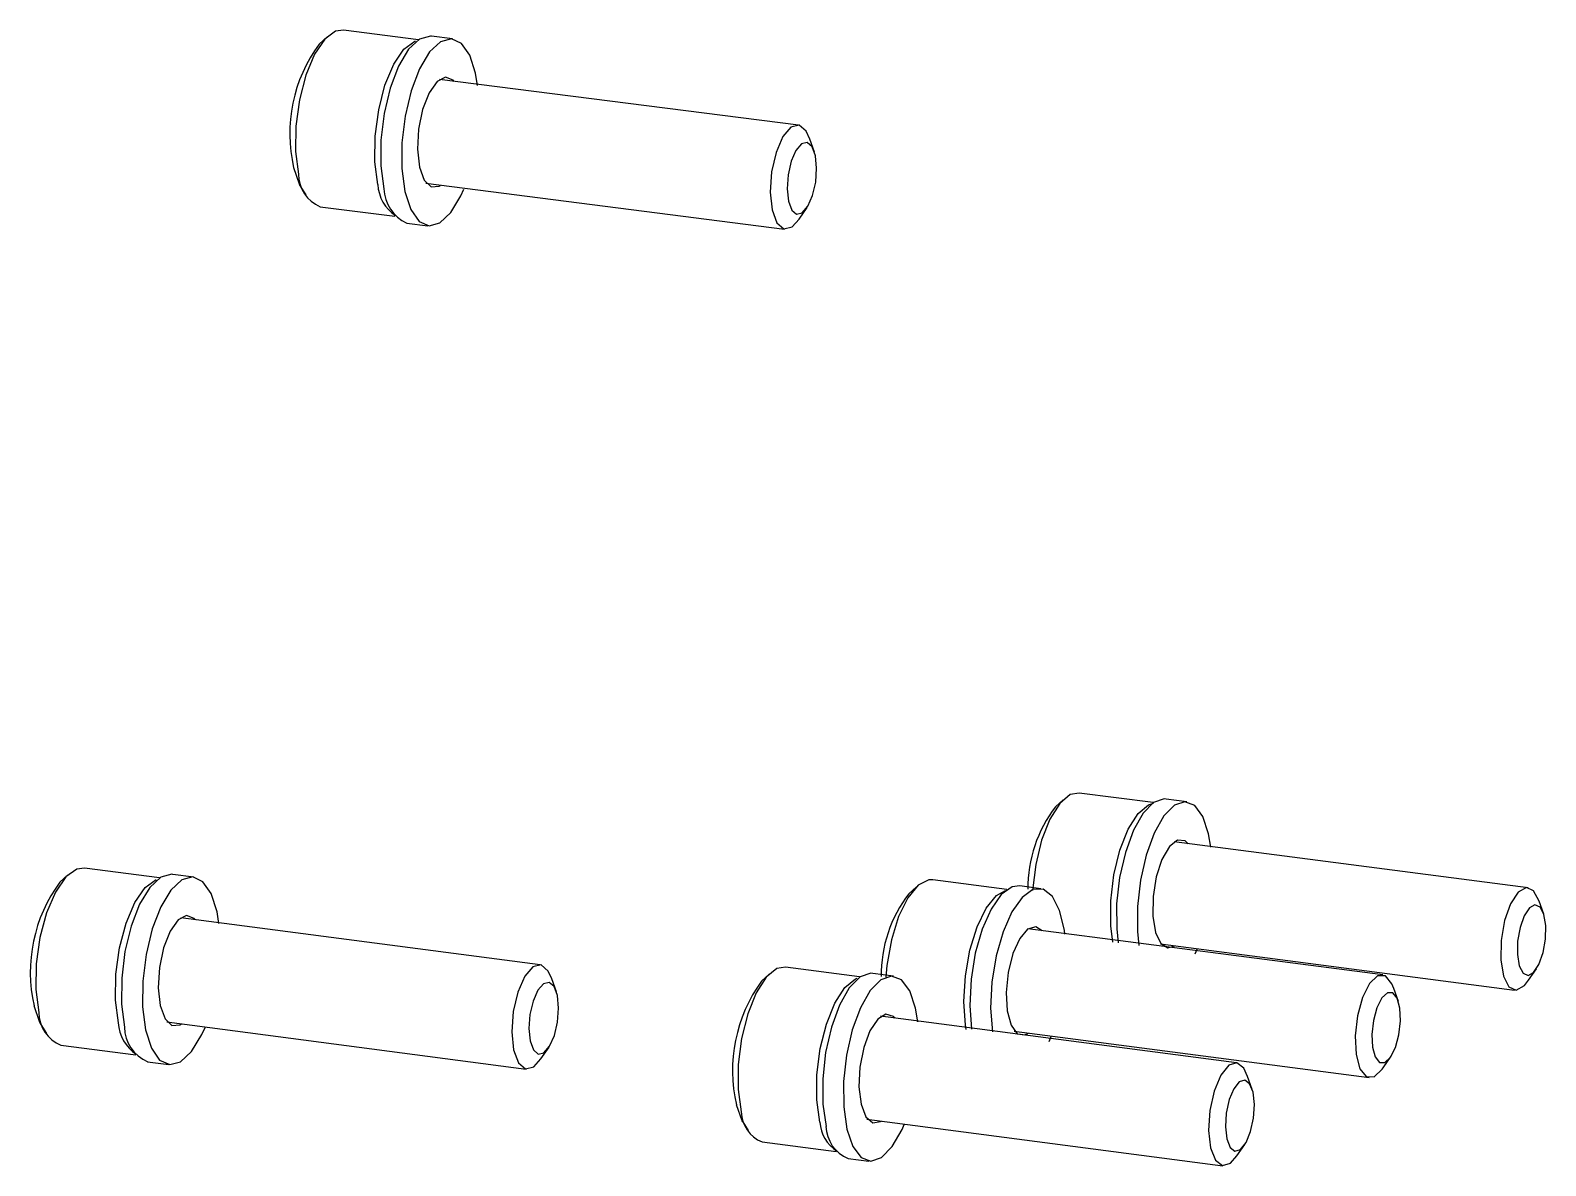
# Model space of a CAD drawing. Header units: millimetres. Extents: x 0 to 279, y 0 to 216.
# Drawn here: x 112.49 to 128.3, y 93.15 to 105 of the extents above; entities that cross this region are included whole.
import ezdxf

# ---------------------------------------------------------------- set-up
doc = ezdxf.new("R2010")
doc.units = ezdxf.units.MM

msp = doc.modelspace()

# ---------------------------------------------------------------- linework, layer by layer
at = {"color": 7, "linetype": 'Continuous', "lineweight": 25}
for p, q in [((115.58, 104.929), (115.5, 104.855)), ((116.535, 104.901), (115.755, 105)), ((116.893, 104.911), (116.674, 104.938)), ((120.502, 104.011), (116.757, 104.487)), ((120.669, 103.727), (120.62, 103.864)), ((115.303, 103.373), (115.361, 103.283)), ((116.613, 103.403), (120.357, 102.925)), ((115.51, 103.159), (116.29, 103.059)), ((120.509, 103.029), (120.593, 103.151)), ((116.415, 102.988), (116.634, 102.96)), ((123.264, 96.967), (123.185, 96.895)), ((124.203, 96.938), (123.432, 97.038)), ((124.556, 96.947), (124.34, 96.975)), ((128.117, 96.05), (124.422, 96.53)), ((112.874, 96.181), (112.794, 96.107)), ((113.832, 96.152), (113.051, 96.254)), ((114.192, 96.161), (113.972, 96.189)), ((121.734, 96.06), (121.655, 95.987)), ((122.676, 96.031), (121.904, 96.132)), ((123.03, 96.039), (122.813, 96.068)), ((128.28, 95.774), (128.231, 95.909)), ((117.808, 95.246), (114.055, 95.736)), ((126.6, 95.139), (122.896, 95.622)), ((123.824, 95.62), (123.84, 95.475)), ((124.041, 95.592), (124.056, 95.447)), ((124.28, 95.464), (127.975, 94.982)), ((124.643, 95.358), (124.664, 95.407)), ((121.14, 95.119), (120.366, 95.22)), ((117.976, 94.962), (117.927, 95.1)), ((120.195, 95.147), (120.116, 95.074)), ((121.495, 95.127), (121.278, 95.155)), ((128.121, 95.084), (128.204, 95.204)), ((126.764, 94.861), (126.714, 94.997)), ((112.595, 94.621), (112.653, 94.529)), ((113.909, 94.649), (117.662, 94.157)), ((125.073, 94.222), (121.36, 94.708)), ((122.753, 94.552), (126.457, 94.068)), ((123.118, 94.446), (123.14, 94.496)), ((112.804, 94.407), (113.585, 94.304)), ((117.815, 94.262), (117.899, 94.384)), ((126.604, 94.17), (126.687, 94.29)), ((113.71, 94.233), (113.93, 94.204)), ((125.238, 93.944), (125.188, 94.08)), ((121.217, 93.635), (124.93, 93.148)), ((119.92, 93.606), (119.977, 93.516)), ((120.123, 93.397), (120.896, 93.295)), ((125.078, 93.251), (125.161, 93.371)), ((121.02, 93.224), (121.237, 93.196))]:
    msp.add_line(p, q, dxfattribs=at)
at = {"color": 7, "linetype": 'Continuous', "lineweight": 25, "flags": 128}
for points in [[(115.755, 105), (115.672, 104.99), (115.558, 104.907), (115.451, 104.75), (115.36, 104.533), (115.293, 104.276), (115.256, 104.001), (115.253, 103.734), (115.284, 103.497)], [(116.111, 103.391), (116.081, 103.628), (116.084, 103.896), (116.121, 104.171), (116.187, 104.428), (116.278, 104.645), (116.385, 104.802), (116.499, 104.885), (116.504, 104.887)], [(116.674, 104.938), (116.661, 104.94), (116.548, 104.909), (116.434, 104.802), (116.329, 104.626), (116.241, 104.397), (116.178, 104.132), (116.145, 103.854), (116.144, 103.585), (116.175, 103.346)], [(117.153, 104.425), (117.132, 104.552), (117.071, 104.74), (116.985, 104.864), (116.881, 104.912), (116.767, 104.881), (116.653, 104.774), (116.548, 104.598), (116.461, 104.369), (116.398, 104.104), (116.364, 103.826), (116.363, 103.557), (116.395, 103.318), (116.395, 103.318)], [(116.91, 104.465), (116.897, 104.479), (116.817, 104.51), (116.73, 104.464), (116.647, 104.346), (116.58, 104.173), (116.538, 103.968), (116.526, 103.758), (116.547, 103.572)], [(120.62, 103.864), (120.583, 103.946), (120.51, 104.009), (120.424, 103.989), (120.339, 103.89), (120.268, 103.726), (120.221, 103.523), (120.207, 103.312), (120.226, 103.125), (120.276, 102.989), (120.349, 102.927), (120.435, 102.947), (120.509, 103.029)], [(120.679, 103.691), (120.644, 103.785), (120.593, 103.828), (120.534, 103.814), (120.475, 103.745), (120.426, 103.633), (120.394, 103.492), (120.384, 103.347), (120.397, 103.217), (120.432, 103.124), (120.483, 103.081), (120.542, 103.095), (120.6, 103.163), (120.649, 103.276), (120.682, 103.416), (120.692, 103.562), (120.679, 103.691)], [(115.303, 103.373), (115.293, 103.393), (115.234, 103.566)], [(116.547, 103.572), (116.596, 103.435), (116.669, 103.366), (116.754, 103.374), (116.766, 103.381)], [(116.395, 103.318), (116.456, 103.13), (116.543, 103.006), (116.647, 102.958), (116.76, 102.99), (116.874, 103.098), (116.979, 103.273), (117.009, 103.342)], [(123.432, 97.038), (123.339, 97.022), (123.229, 96.93), (123.126, 96.767), (123.04, 96.547), (122.978, 96.291), (122.945, 96.021)], [(124.34, 96.975), (124.32, 96.977), (124.209, 96.939), (124.099, 96.827), (123.998, 96.649), (123.914, 96.419), (123.854, 96.157), (123.823, 95.883), (123.824, 95.62)], [(124.807, 96.473), (124.783, 96.612), (124.722, 96.793), (124.638, 96.908), (124.536, 96.948), (124.426, 96.911), (124.316, 96.799), (124.214, 96.621), (124.13, 96.391), (124.071, 96.129), (124.04, 95.855), (124.041, 95.592)], [(123.783, 95.482), (123.762, 95.653), (123.762, 95.914), (123.795, 96.184), (123.857, 96.441), (123.943, 96.661), (124.046, 96.824), (124.156, 96.916), (124.208, 96.933)], [(124.571, 96.509), (124.538, 96.539), (124.458, 96.547), (124.373, 96.48), (124.296, 96.346), (124.236, 96.163), (124.203, 95.957), (124.2, 95.754)], [(113.051, 96.254), (112.97, 96.245), (112.855, 96.162), (112.747, 96.005), (112.654, 95.788), (112.586, 95.53), (112.548, 95.255), (112.544, 94.986), (112.574, 94.748)], [(113.972, 96.189), (113.962, 96.191), (113.848, 96.16), (113.733, 96.053), (113.626, 95.878), (113.538, 95.648), (113.473, 95.383), (113.439, 95.104), (113.437, 94.834), (113.468, 94.594)], [(114.454, 95.678), (114.434, 95.799), (114.373, 95.988), (114.287, 96.113), (114.182, 96.162), (114.068, 96.132), (113.953, 96.024), (113.846, 95.849), (113.758, 95.619), (113.693, 95.354), (113.659, 95.075), (113.657, 94.805), (113.688, 94.565)], [(113.404, 94.639), (113.374, 94.877), (113.378, 95.146), (113.416, 95.422), (113.484, 95.679), (113.576, 95.896), (113.684, 96.053), (113.798, 96.136)], [(121.904, 96.132), (121.862, 96.132), (121.751, 96.076), (121.643, 95.944), (121.547, 95.748), (121.472, 95.505), (121.425, 95.237), (121.414, 95.116)], [(122.254, 94.569), (122.246, 94.614), (122.228, 94.861), (122.244, 95.13), (122.291, 95.398), (122.366, 95.641), (122.461, 95.837), (122.569, 95.969), (122.664, 96.022)], [(122.813, 96.068), (122.732, 96.058), (122.619, 95.978), (122.513, 95.827), (122.42, 95.617), (122.348, 95.366), (122.304, 95.094), (122.291, 94.822), (122.309, 94.574)], [(123.282, 95.565), (123.277, 95.607), (123.228, 95.813), (123.153, 95.958), (123.057, 96.033), (122.949, 96.03), (122.837, 95.949), (122.73, 95.798), (122.637, 95.589), (122.565, 95.338), (122.521, 95.065), (122.508, 94.794), (122.526, 94.546), (122.526, 94.546)], [(128.231, 95.909), (128.175, 96.016), (128.099, 96.051), (128.014, 96.004), (127.935, 95.883), (127.872, 95.706), (127.836, 95.5), (127.832, 95.296), (127.86, 95.127), (127.917, 95.016), (127.993, 94.982), (128.078, 95.029), (128.121, 95.084)], [(128.301, 95.654), (128.281, 95.771), (128.242, 95.848), (128.189, 95.872), (128.131, 95.839), (128.076, 95.755), (128.033, 95.633), (128.008, 95.491), (128.005, 95.351), (128.025, 95.233), (128.064, 95.157), (128.116, 95.133), (128.175, 95.166), (128.23, 95.249), (128.273, 95.372), (128.298, 95.514), (128.301, 95.654)], [(114.209, 95.715), (114.197, 95.727), (114.117, 95.759), (114.029, 95.713), (113.945, 95.596), (113.877, 95.422), (113.834, 95.216), (113.821, 95.006), (113.841, 94.819)], [(124.2, 95.754), (124.228, 95.584), (124.283, 95.467), (124.357, 95.421), (124.429, 95.443)], [(123.046, 95.601), (122.979, 95.643), (122.894, 95.618), (122.811, 95.52), (122.74, 95.362), (122.691, 95.165), (122.67, 94.956), (122.681, 94.764)], [(117.927, 95.1), (117.891, 95.18), (117.818, 95.244), (117.731, 95.224), (117.645, 95.125), (117.573, 94.961), (117.526, 94.758), (117.51, 94.546), (117.529, 94.358), (117.579, 94.222), (117.653, 94.159), (117.739, 94.179), (117.815, 94.262)], [(120.366, 95.22), (120.276, 95.205), (120.165, 95.115), (120.06, 94.953), (119.972, 94.734), (119.908, 94.477), (119.874, 94.205), (119.873, 93.942), (119.905, 93.712)], [(117.986, 94.924), (117.952, 95.018), (117.901, 95.062), (117.841, 95.048), (117.782, 94.98), (117.732, 94.867), (117.699, 94.726), (117.688, 94.58), (117.701, 94.45), (117.736, 94.356), (117.787, 94.313), (117.846, 94.326), (117.905, 94.395), (117.955, 94.507), (117.988, 94.648), (117.999, 94.794), (117.986, 94.924)], [(120.725, 93.604), (120.694, 93.834), (120.695, 94.098), (120.729, 94.37), (120.793, 94.627), (120.881, 94.846), (120.985, 95.008), (121.097, 95.098), (121.116, 95.106)], [(121.278, 95.155), (121.257, 95.157), (121.145, 95.118), (121.033, 95.005), (120.931, 94.825), (120.847, 94.594), (120.786, 94.33), (120.756, 94.054), (120.757, 93.79), (120.79, 93.558)], [(121.749, 94.651), (121.725, 94.792), (121.663, 94.973), (121.577, 95.088), (121.474, 95.128), (121.363, 95.09), (121.251, 94.976), (121.149, 94.797), (121.064, 94.565), (121.004, 94.301), (120.973, 94.026), (120.974, 93.761), (121.007, 93.529)], [(126.714, 94.997), (126.695, 95.048), (126.628, 95.129), (126.547, 95.13), (126.463, 95.051), (126.388, 94.904), (126.335, 94.711), (126.311, 94.502), (126.321, 94.308), (126.362, 94.159), (126.428, 94.078), (126.51, 94.077), (126.594, 94.156), (126.604, 94.17)], [(126.779, 94.794), (126.75, 94.896), (126.705, 94.952), (126.648, 94.953), (126.59, 94.899), (126.539, 94.797), (126.502, 94.664), (126.486, 94.519), (126.492, 94.385), (126.52, 94.283), (126.566, 94.227), (126.622, 94.226), (126.681, 94.28), (126.732, 94.382), (126.769, 94.515), (126.785, 94.66), (126.779, 94.794)], [(112.595, 94.621), (112.583, 94.643), (112.525, 94.818)], [(113.841, 94.819), (113.891, 94.681), (113.963, 94.612), (114.049, 94.619), (114.063, 94.627)], [(122.681, 94.764), (122.721, 94.614), (122.786, 94.526), (122.866, 94.513), (122.903, 94.531)], [(113.688, 94.565), (113.749, 94.376), (113.835, 94.251), (113.94, 94.203), (114.054, 94.233), (114.169, 94.341), (114.275, 94.516), (114.309, 94.591)], [(121.511, 94.687), (121.494, 94.704), (121.415, 94.73), (121.329, 94.678), (121.248, 94.557), (121.183, 94.382), (121.143, 94.177), (121.133, 93.97), (121.155, 93.789)], [(125.188, 94.08), (125.149, 94.166), (125.077, 94.222), (124.992, 94.196), (124.909, 94.093), (124.84, 93.927), (124.796, 93.725), (124.783, 93.516), (124.803, 93.334), (124.853, 93.205), (124.926, 93.149), (125.011, 93.174), (125.078, 93.251)], [(125.246, 93.914), (125.211, 94.003), (125.161, 94.042), (125.102, 94.024), (125.045, 93.952), (124.998, 93.838), (124.967, 93.698), (124.958, 93.555), (124.972, 93.428), (125.007, 93.339), (125.057, 93.301), (125.115, 93.318), (125.173, 93.39), (125.22, 93.504), (125.251, 93.644), (125.26, 93.788), (125.246, 93.914)], [(121.155, 93.789), (121.205, 93.659), (121.277, 93.596), (121.36, 93.609), (121.368, 93.614)], [(119.92, 93.606), (119.914, 93.616), (119.855, 93.782)], [(121.007, 93.529), (121.069, 93.349), (121.155, 93.234), (121.258, 93.194), (121.37, 93.233), (121.481, 93.347), (121.583, 93.526), (121.606, 93.579)]]:
    msp.add_lwpolyline(points, dxfattribs=at)
at = {"color": 7, "linetype": 'Continuous', "lineweight": 25}
for centre, radius, start, end in [((116.768, 103.921), 1.575, 143.629, 193.0243), ((115.657, 103.502), 0.373, 180.7267, 246.8785), ((116.529, 103.413), 0.418, 183.0452, 236.1936), ((116.577, 103.355), 0.401, 181.3068, 246.1948), ((124.283, 96.05), 1.386, 142.4385, 180.695), ((114.065, 95.168), 1.58, 143.5478, 192.8216), ((122.747, 95.142), 1.381, 142.272, 180.8367), ((121.397, 94.143), 1.583, 143.9793, 193.1703), ((112.947, 94.751), 0.373, 180.4525, 247.3597), ((113.822, 94.66), 0.419, 182.7992, 236.4855), ((113.869, 94.601), 0.401, 181.036, 246.673), ((120.25, 93.717), 0.345, 180.9577, 248.3162), ((121.11, 93.626), 0.385, 183.2794, 237.6596), ((121.161, 93.568), 0.372, 181.5502, 247.6197)]:
    msp.add_arc(centre, radius, start, end, dxfattribs=at)

doc.saveas('drawing.dxf')
